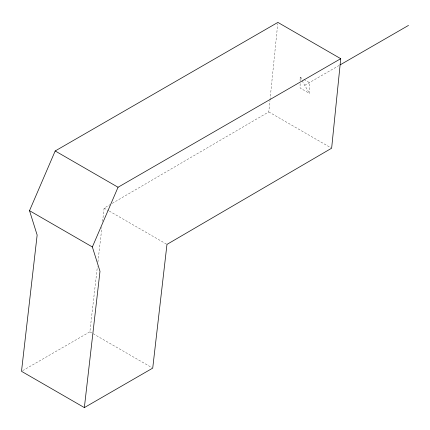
<?xml version="1.0" encoding="UTF-8"?>
<svg xmlns="http://www.w3.org/2000/svg" width="430" height="430" viewBox="0 0 430 430"><rect width="100%" height="100%" fill="white"/><g stroke="black" fill="none" stroke-linecap="round" stroke-linejoin="round"><path stroke-width="0.32" stroke-dasharray="2.15 1.61" d="M300.102 83.565L300.102 87.994L309.412 93.369L309.412 82.619L303.935 79.453M300.102 81.033L300.102 77.239L303.387 79.136M112.235 203.374L268.782 111.924L269.938 100.566M270.002 99.894L277.742 23.736M22.661 370.644L89.875 331.836L97.379 266.648M97.916 261.994L101.899 227.405M102.587 221.418L104.119 208.115L109.913 204.728M304.757 85.307L338.953 65.564M268.782 111.924L331.057 147.877M104.119 208.115L108.731 210.775M109.306 211.108L166.969 244.401M89.875 331.836L152.15 367.79M300.102 77.239L301.763 80.12M302.096 80.695L309.412 93.369"/><path stroke-width="0.64" d="M340.732 58.69L331.637 148.21L166.969 244.401L152.725 368.123L84.355 407.597L21.5 371.31L37.147 235.027L29.514 210.678L55.191 150.968L277.877 22.403L340.732 58.69L118.046 187.254L92.364 246.965L99.996 271.314L84.355 407.597M340.108 64.892L408.5 25.408M55.191 150.968L118.046 187.254M29.514 210.678L92.364 246.965"/></g></svg>
